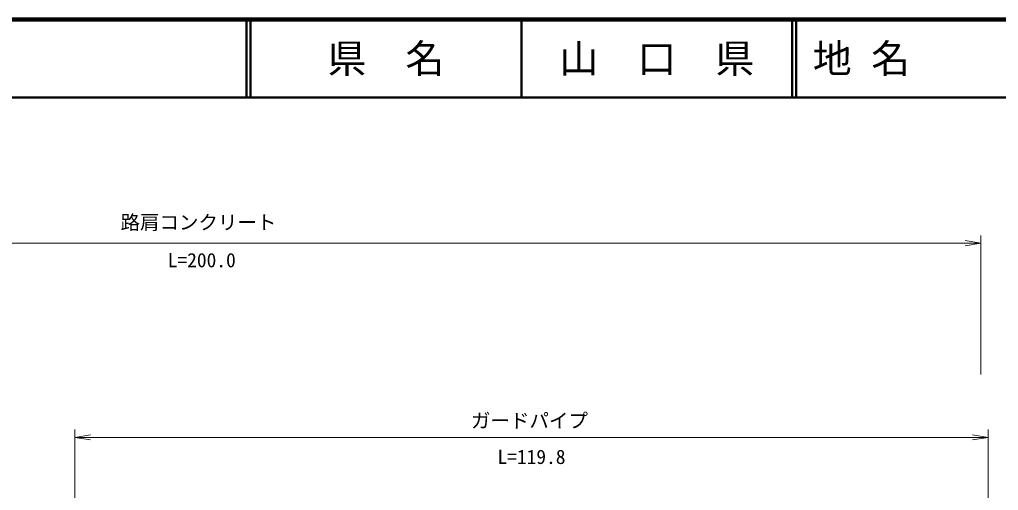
# Model space of a CAD drawing. Units: millimetres, scale not verified. Extents: x 40000 to 680000, y 20000 to 380000.
# Drawn here: x 268624 to 394199, y 319607 to 380000 of the extents above; entities that cross this region are included whole.
import ezdxf
from ezdxf.enums import TextEntityAlignment as Align

# ---------------------------------------------------------------- set-up
doc = ezdxf.new("R2010")
doc.units = ezdxf.units.MM
doc.header["$LTSCALE"] = 1000
for name, color, linetype, lineweight in [('M-STR-HTXT', 7, 'Continuous', 13), ('M-TTL', 2, 'Continuous', 140), ('M-TTL-LINE', 7, 'Continuous', 50)]:
    doc.layers.add(name, color=color, linetype=linetype, lineweight=lineweight)
doc.layers.add('M-TTL-TXT', color=7, linetype='Continuous')
doc.styles.add('ＭＳ ゴシック', font='')
doc.styles.get('ＭＳ ゴシック').set_extended_font_data('MS Gothic')

# ---------------------------------------------------------------- blocks, each defined once
blk = doc.blocks.new('open_arrow')
at = {"color": 0, "linetype": 'Continuous', "lineweight": -2}
blk.add_lwpolyline([(7.5, 1.25), (0, 0), (7.5, -1.25)], dxfattribs=at)

msp = doc.modelspace()

# ---------------------------------------------------------------- linework, layer by layer
at = {"layer": 'M-STR-HTXT'}
for p, q in [((391943, 334490), (391943, 352324)), ((192049, 351324), (391943, 351324)), ((275709, 310614), (275709, 327416)), ((392886, 310614), (392886, 327416)), ((275709, 326416), (392886, 326416))]:
    msp.add_line(p, q, dxfattribs=at)
at = {"layer": 'M-TTL'}
msp.add_line((680000, 380000), (40000, 380000), dxfattribs=at)
at = {"layer": 'M-TTL-LINE'}
for p, q in [((297750, 380000), (297750, 370000)), ((298250, 380000), (298250, 370000)), ((333000, 380000), (333000, 370000)), ((367750, 380000), (367750, 370000)), ((368250, 380000), (368250, 370000)), ((40000, 370000), (680000, 370000))]:
    msp.add_line(p, q, dxfattribs=at)

# ---------------------------------------------------------------- block references
at = {"layer": 'M-STR-HTXT', "xscale": 267, "yscale": 267, "rotation": 180}
for p in [(391943, 351324), (392886, 326416)]:
    msp.add_blockref('open_arrow', p, dxfattribs=at)
at = {"layer": 'M-STR-HTXT', "xscale": 267, "yscale": 267}
msp.add_blockref('open_arrow', (275709, 326416), dxfattribs=at)

# ---------------------------------------------------------------- texts
at = {"layer": 'M-STR-HTXT', "style": 'ＭＳ ゴシック'}
for s, p in [('路肩コンクリート', (281572, 353993)), ('ガードパイプ', (326532, 328562))]:
    msp.add_text(s, height=1833, dxfattribs=at).set_placement(p, align=Align.MIDDLE_LEFT)
for s, p in [('L=200.0', (291996, 347677)), ('L=119.8', (334297, 322448))]:
    msp.add_text(s, height=1833, dxfattribs=at).set_placement(p, align=Align.BOTTOM_CENTER)
at = {"layer": 'M-TTL-TXT', "style": 'ＭＳ ゴシック'}
for s, p in [('県\u3000名', (315625, 375000)), ('山\u3000口\u3000県', (350375, 375000))]:
    msp.add_text(s, height=3666, dxfattribs=at).set_placement(p, align=Align.MIDDLE_CENTER)
msp.add_text('地 名', height=3666, dxfattribs=at).set_placement((370380, 375000), align=Align.MIDDLE_LEFT)

doc.saveas('drawing.dxf')
